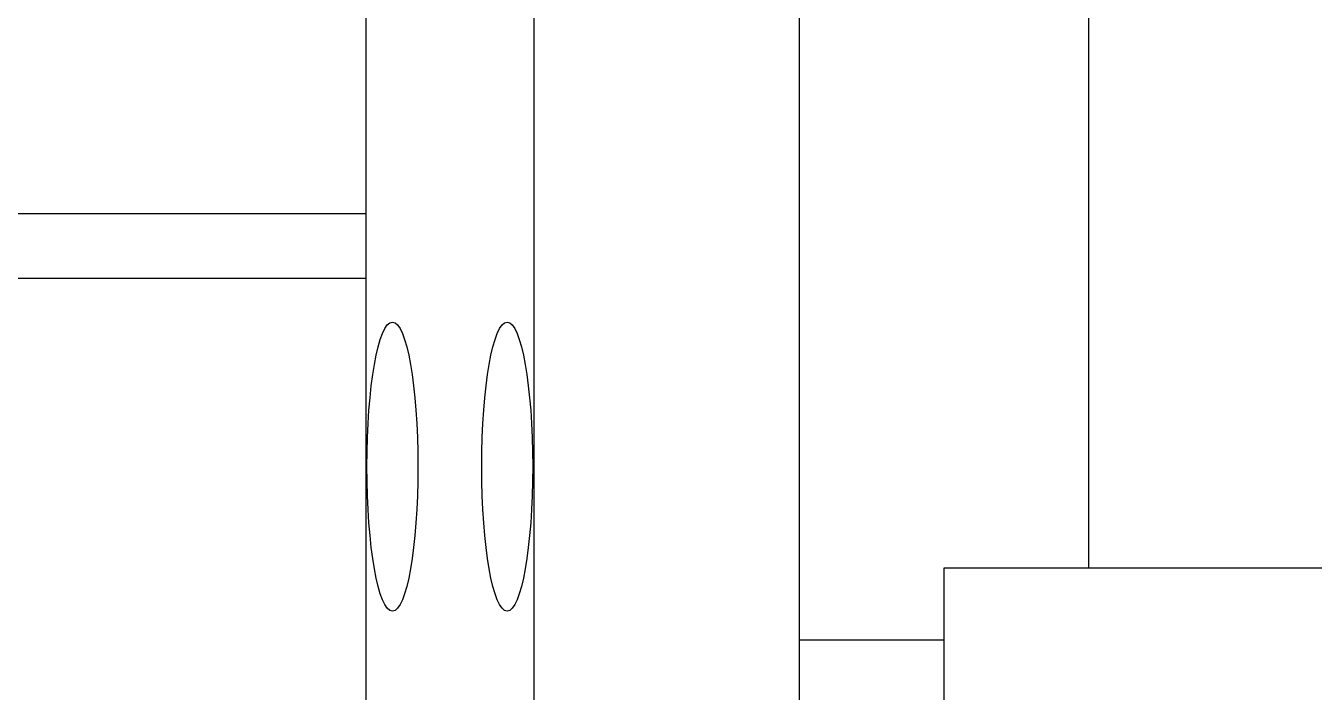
# Model space of a CAD drawing. Header units: millimetres. Extents: x 10 to 584, y 10 to 410.
# Drawn here: x 259.618 to 262.589, y 79.773 to 81.31 of the extents above; entities that cross this region are included whole.
import ezdxf

# ---------------------------------------------------------------- set-up
doc = ezdxf.new("R2010")
doc.units = ezdxf.units.MM

msp = doc.modelspace()

# ---------------------------------------------------------------- linework, layer by layer
at = {"color": 7, "linetype": 'Continuous', "lineweight": 25}
for p, q in [((262.06849, 90.72665), (262.06849, 80.05998)), ((260.40183, 82.69332), (260.40183, 79.74165)), ((260.78975, 82.69332), (260.78975, 79.72893)), ((261.40183, 79.89332), (261.40183, 82.69332)), ((261.40183, 76.69332), (261.40183, 82.69332)), ((249.56849, 80.87665), (260.40183, 80.87665)), ((260.40183, 80.72665), (257.53561, 80.72665)), ((261.73516, 78.72665), (261.73516, 80.05998)), ((261.73516, 80.05998), (264.60183, 80.05998)), ((261.73516, 79.89332), (261.40183, 79.89332))]:
    msp.add_line(p, q, dxfattribs=at)
for centre in [(260.46354, 80.29332), (260.72803, 80.29332)]:
    msp.add_ellipse(centre, major_axis=(0, 0.33333), ratio=0.176327, dxfattribs=at)

doc.saveas('drawing.dxf')
